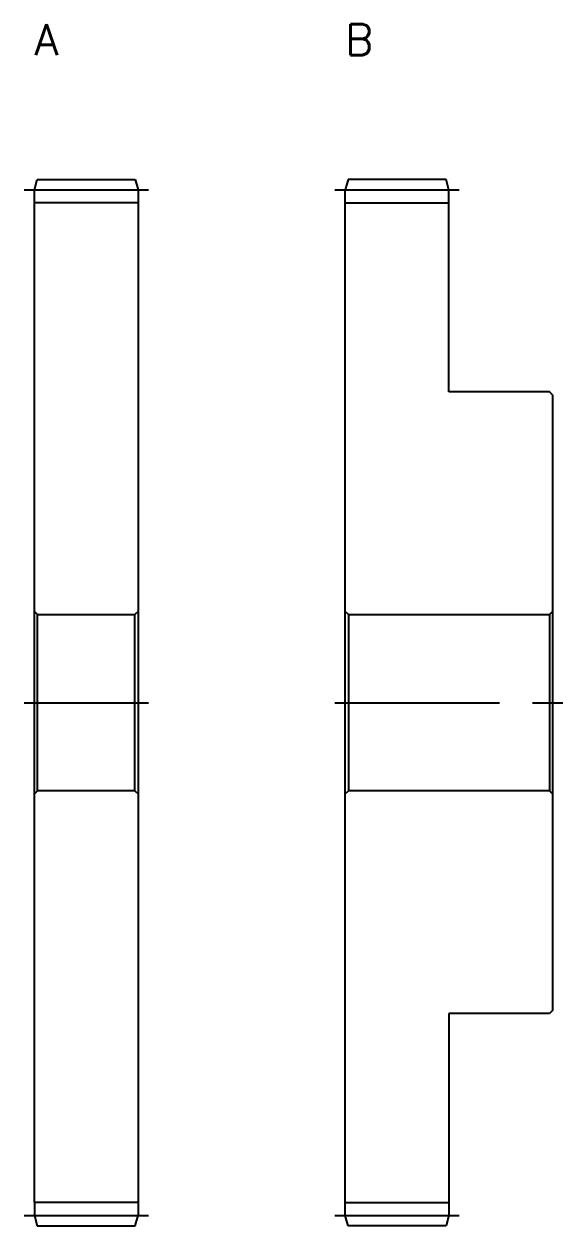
# Model space of a CAD drawing. Extents: x -1 to 172, y -13 to 126.
# Drawn here: x 120 to 172, y 10 to 126 of the extents above; entities that cross this region are included whole.
import ezdxf

# ---------------------------------------------------------------- set-up
doc = ezdxf.new("R2010")
doc.units = 0
doc.header["$LTSCALE"] = 0.5
doc.linetypes.add('CENTER', pattern=[50.8, 31.75, -6.35, 6.35, -6.35])
for name, color, linetype in [('MSM_CENTER', 1, 'CENTER'), ('MSM_CONTINUOUS', 7, 'CONTINUOUS'), ('MSM_PART_NUMBER', 7, 'CONTINUOUS')]:
    doc.layers.add(name, color=color, linetype=linetype)
doc.styles.get("Standard").update_dxf_attribs({"font": 'txt.shx', "height": 3, "bigfont": 'bigfont.shx'})

# ---------------------------------------------------------------- blocks, each defined once
blk = doc.blocks.new('*U5')
at = {"layer": 'MSM_PART_NUMBER'}
blk.add_text('A', height=3, dxfattribs=at).set_placement((121, 123))
blk = doc.blocks.new('*U6')
at = {"layer": 'MSM_PART_NUMBER'}
blk.add_text('B', height=3, dxfattribs=at).set_placement((151, 123))

msp = doc.modelspace()

# ---------------------------------------------------------------- linework, layer by layer
at = {"layer": 'MSM_CENTER'}
for p, q in [((120, 110), (132, 110)), ((150, 110), (162, 110)), ((120, 60.5), (132, 60.5)), ((150, 60.5), (172, 60.5)), ((120, 11), (132, 11)), ((150, 11), (162, 11))]:
    msp.add_line(p, q, dxfattribs=at)
at = {"layer": 'MSM_CONTINUOUS'}
for p, q in [((121, 110), (121.27, 111)), ((121.27, 111), (130.73, 111)), ((130.73, 111), (131, 110)), ((151.27, 111), (151, 110)), ((160.73, 111), (151.27, 111)), ((161, 110), (160.73, 111)), ((121, 12.25), (121, 110)), ((131, 110), (131, 11)), ((151, 11), (151, 110)), ((161, 90.5), (161, 110)), ((131, 108.75), (121, 108.75)), ((151, 108.75), (161, 108.75)), ((170.7, 90.5), (161, 90.5)), ((171, 90.2), (170.7, 90.5)), ((171, 90.2), (171, 30.8)), ((121.3, 69), (121, 69.3)), ((121.3, 52), (121.3, 69)), ((121.3, 69), (130.7, 69)), ((131, 69.3), (130.7, 69)), ((130.7, 52), (130.7, 69)), ((151.3, 69), (151, 69.3)), ((151.3, 69), (151.3, 52)), ((151.3, 69), (170.7, 69)), ((171, 69.3), (170.7, 69)), ((170.7, 69), (170.7, 52)), ((121, 51.7), (121.3, 52)), ((130.7, 52), (121.3, 52)), ((130.7, 52), (131, 51.7)), ((151, 51.7), (151.3, 52)), ((170.7, 52), (151.3, 52)), ((170.7, 52), (171, 51.7)), ((161, 30.5), (161, 11)), ((170.7, 30.5), (161, 30.5)), ((171, 30.8), (170.7, 30.5)), ((131, 12.25), (121, 12.25)), ((121, 12.25), (121, 11)), ((151, 12.25), (161, 12.25)), ((121, 11), (121.27, 10)), ((130.73, 10), (131, 11)), ((151.27, 10), (151, 11)), ((161, 11), (160.73, 10)), ((121.27, 10), (130.73, 10)), ((160.73, 10), (151.27, 10))]:
    msp.add_line(p, q, dxfattribs=at)

# ---------------------------------------------------------------- block references
for name in ['*U5', '*U6']:
    msp.add_blockref(name, (0, 0), dxfattribs=at)

doc.saveas('drawing.dxf')
